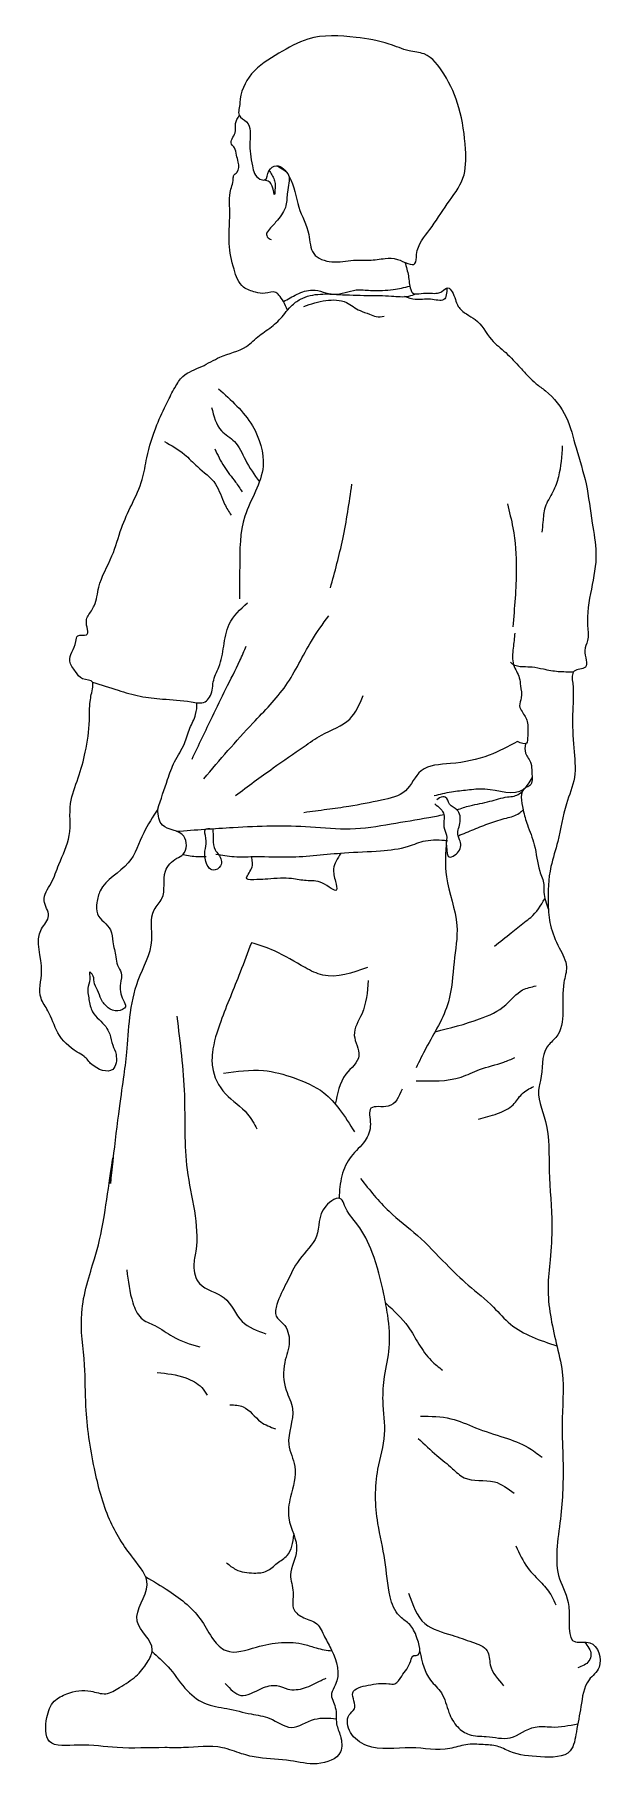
# Model space of a CAD drawing. Header units: millimetres. Extents: x -26 to 28, y 0 to 164.
import ezdxf

# ---------------------------------------------------------------- set-up
doc = ezdxf.new("R2010")
doc.units = ezdxf.units.MM
doc.layers.add('ceco.net 230', color=7, linetype='Continuous')

msp = doc.modelspace()

# ---------------------------------------------------------------- linework, layer by layer
at = {"layer": 'ceco.net 230'}
for points, knots in [([(-6.72, 157.7), (-6.7, 158.69), (-5.77, 160.78), (-3.08, 162.39), (0.11, 164.25), (3.88, 164.03), (7.09, 163.52), (9.12, 162.6), (11.24, 162.45), (12.94, 160.22), (14.25, 157.14), (14.74, 153.74), (14.75, 150.4), (12.86, 148.12), (11.44, 145.68), (9.97, 144.12), (10.04, 141.88), (8.32, 143), (6.97, 142.94), (5.56, 142.7), (3.87, 142.85), (2.12, 142.39), (-0.07, 143.16), (-0.05, 145.59), (-1.41, 147.86), (-1.5, 150.27), (-3.01, 152.02), (-4.15, 151.34), (-4.1, 150.25), (-5.26, 150.53), (-5.65, 152.07), (-5.89, 153.77), (-5.58, 155.81), (-7.13, 156.46), (-6.73, 157.31), (-6.72, 157.7)], [0, 0, 0, 0, 2.964446, 6.221697, 9.283505, 13.85099, 17.061344, 19.052208, 20.503357, 23.173397, 26.694779, 30.676403, 33.43858, 36.298253, 39.243292, 41.917277, 42.796418, 44.4953, 45.678462, 47.182066, 48.677424, 50.729738, 52.631382, 54.500519, 57.261856, 60.395523, 61.906815, 62.757878, 63.708124, 64.186844, 65.630628, 67.923105, 69.836315, 70.78364, 71.965721, 71.965721, 71.965721, 71.965721]), ([(-2.2, 138.02), (-2.32, 138.3), (-2.55, 138.82), (-2.93, 139.36), (-3.46, 139.9), (-4.32, 139.51), (-5.34, 139.73), (-6.71, 140.17), (-7.4, 142.11), (-7.85, 144.23), (-7.68, 146.34), (-7.7, 147.94), (-7.72, 149.29), (-7.34, 150.13), (-7.36, 150.89), (-6.78, 151.18), (-6.81, 152.02), (-7.1, 152.73), (-7.1, 153.4), (-7.83, 153.93), (-7, 154.78), (-7.26, 155.75), (-6.94, 156.25), (-6.79, 156.5)], [0, 0, 0, 0, 0.910629, 1.665773, 2.027378, 3.050558, 3.975027, 5.194748, 7.127132, 9.602963, 11.827302, 13.366945, 14.444316, 15.794694, 16.143455, 16.532976, 17.519627, 18.20006, 18.936546, 19.377664, 20.512152, 21.390367, 22.221051, 22.221051, 22.221051, 22.221051]), ([(-3.94, 151.3), (-3.87, 151.15), (-3.72, 150.85), (-3.44, 150.43), (-3.34, 149.85), (-3.41, 149.45), (-3.44, 148.68), (-3.58, 149.81), (-3.91, 150.24), (-4.25, 150.33), (-4.42, 150.37)], [0, 0, 0, 0, 0.501094, 1.008648, 1.482655, 2.190109, 2.432513, 3.262546, 3.768449, 4.26535, 4.26535, 4.26535, 4.26535]), ([(-3.21, 151.73), (-2.74, 151.48), (-1.74, 150.94), (-2.32, 149.32), (-2.21, 147.83), (-3.06, 146.64), (-3.76, 145.89), (-4.34, 145.25), (-4.03, 144.84), (-3.82, 144.75), (-3.76, 144.72)], [0, 0, 0, 0, 1.398669, 3.019349, 4.305467, 5.897151, 7.053365, 7.64081, 8.102351, 8.317126, 8.317126, 8.317126, 8.317126]), ([(8.93, 142.57), (9.06, 142.14), (9.33, 141.28), (9.34, 140.3), (9.7, 139.47), (10.55, 139.65), (11.28, 139.66), (11.98, 139.58), (12.51, 139.8), (12.99, 140.33), (13.7, 139.46), (13.77, 138.44), (14.74, 137.63), (16.1, 136.97), (16.9, 135.26), (18.59, 133.99), (19.7, 132.75), (20.63, 131.74), (21.41, 130.99), (22.87, 130.01), (24.43, 127.97), (25.18, 124.77), (26.28, 121.48), (26.61, 118.09), (27.29, 114.77), (26.62, 111.5), (26.11, 108.77), (26.44, 106.73), (25.74, 105.59), (26.66, 103.86), (24.67, 103.99), (25.01, 101.8), (24.79, 99.63), (24.91, 96.57), (25.28, 93.67), (24.01, 90.83), (23.65, 87.94), (22.58, 84.86), (22.46, 82.15), (22.67, 79.49), (23.47, 77.59), (24.52, 75.81), (23.51, 72.97), (24.51, 69.81), (21.74, 67.68), (22.09, 65.73), (21.36, 63.43), (22.75, 60.55), (22.49, 56.12), (23.02, 51.74), (22.76, 48.06), (22.32, 44.33), (23.08, 40.76), (24.17, 36.49), (23.75, 32.72), (24.02, 28.06), (23.86, 23.3), (22.88, 18.24), (24.98, 15.07), (24.08, 11.07), (27.08, 11.91), (27.92, 9.17), (25.93, 7.83), (25.7, 5.42), (25.23, 3.3), (24.86, 0.56), (21.64, 0.62), (19.39, 0.83), (17.71, 1.77), (16.26, 1.8), (14.73, 1.93), (12.52, 1.09), (9.35, 1.82), (5.93, 1.06), (3.84, 2.6), (3.43, 3.78), (3.5, 4.68), (4.56, 5.29), (3.41, 7.02), (5.72, 7.53), (6.89, 7.69), (8.16, 7.48), (8.75, 8.63), (9.42, 9.25), (9.63, 10.33), (10.65, 10.14), (10.07, 12.24), (9.43, 13.3), (8.07, 14.14), (7.29, 16.34), (7.15, 19.35), (6.13, 23.31), (6.03, 27.42), (7.28, 31.18), (6.76, 34.16), (6.96, 36.92), (7.62, 39.59), (7.4, 42.24), (6.81, 45.26), (6.1, 48.21), (4.69, 51.09), (3.34, 52.41), (2.86, 54.09), (0.51, 52.59), (1.08, 49.99), (-1.24, 48.01), (-2.24, 45.69), (-3.15, 44.05), (-3.5, 42.45), (-2.3, 41.67), (-1.81, 39.97), (-2.7, 37.94), (-2.57, 35.67), (-1.25, 33.25), (-2.61, 30.67), (-1.1, 28.01), (-1.92, 25.64), (-2.36, 22.94), (-0.74, 20.52), (-2.26, 18.16), (-1.47, 16.33), (-1.94, 14.64), (-0.63, 13.75), (0.74, 13.46), (1.28, 12), (2.34, 10.31), (2.93, 8.17), (1.71, 6.53), (2.56, 5.3), (2.29, 3.87), (2.92, 2.59), (3.1, 0.63), (0.47, -0.29), (-2.05, 0.44), (-4.52, 0.42), (-6.66, 0.93), (-8.92, 1.87), (-11.45, 1.47), (-14.76, 1.57), (-18.2, 1.35), (-21.52, 1.97), (-25.27, 1.41), (-25.2, 4.29), (-24.56, 5.97), (-22.89, 6.85), (-21.16, 7.1), (-19.43, 6.41), (-18, 7.35), (-16.57, 8.19), (-15.58, 9.45), (-14.51, 11.41), (-17.72, 13.58), (-14.62, 16.85), (-17.3, 19.95), (-19.4, 23.26), (-20.69, 28.34), (-21.44, 33.24), (-21.36, 38.22), (-22.19, 42.86), (-20.48, 47.93), (-19.6, 51.39), (-18.5, 59.87), (-19.32, 52.38), (-18.12, 63.12), (-17.34, 67.36), (-17.16, 73.69), (-14.64, 77.68), (-15.44, 80.74), (-13.61, 82.42), (-14.27, 84.55), (-13.03, 85.89), (-11.73, 86.41), (-11.7, 88.72), (-14.33, 88.61), (-14.47, 90.04), (-14.53, 90.63)], [0, 0, 0, 0, 1.338307, 2.663692, 2.999791, 3.819093, 4.734374, 5.387732, 5.812355, 6.484881, 7.016453, 8.53298, 9.593142, 10.568198, 13.029091, 14.857339, 16.867031, 18.000152, 18.987291, 20.093156, 23.280777, 26.3455, 29.898732, 33.660114, 36.524955, 39.977216, 43.511855, 44.885971, 45.873367, 47.459767, 48.58057, 49.729011, 52.691762, 55.88466, 58.697643, 61.298468, 64.959328, 67.426177, 71.006087, 73.019225, 75.329507, 77.267068, 78.756531, 84.041789, 85.264649, 88.503197, 89.072965, 92.469548, 97.211938, 102.385943, 105.631203, 108.246456, 113.606211, 116.421251, 121.428986, 124.786322, 130.385438, 136.059888, 138.839953, 142.25679, 143.618926, 146.097834, 147.633482, 150.284183, 152.711217, 154.610694, 157.493967, 160.434905, 161.766241, 163.077896, 164.743665, 166.307025, 170.001401, 174.207644, 176.163741, 177.079091, 177.888101, 178.657587, 180.183995, 181.803165, 183.763983, 184.34338, 185.31726, 187.005338, 187.588841, 187.806115, 189.687424, 191.053029, 192.183913, 194.190811, 197.700803, 201.269378, 206.414433, 209.77374, 212.936851, 215.292844, 218.047226, 221.136938, 223.154721, 227.273217, 230.26496, 232.487122, 233.144477, 234.757281, 237.755874, 240.490413, 243.088917, 245.260363, 246.365031, 247.354027, 249.143587, 251.176063, 253.82547, 255.684584, 259.083897, 261.240169, 264.176516, 266.17666, 269.339308, 271.736432, 273.416067, 275.079164, 276.260191, 277.63597, 279.089122, 280.501277, 283.858122, 284.720807, 286.094643, 287.665591, 288.866021, 290.372092, 292.837099, 295.409161, 298.452178, 300.105612, 301.991937, 305.690438, 307.476916, 312.002656, 315.702372, 318.464796, 320.738095, 322.44203, 323.830605, 326.105956, 327.554816, 328.99366, 330.87621, 332.567983, 333.849694, 336.937137, 340.516933, 343.338304, 347.665742, 352.718826, 358.691036, 362.593428, 367.576656, 372.828726, 377.102922, 382.409663, 384.374091, 390.717004, 396.628996, 403.554775, 407.585832, 410.463574, 411.759002, 414.368611, 416.004477, 416.73841, 418.426947, 420.718459, 422.287153, 422.287153, 422.287153, 422.287153]), ([(-2.59, 138.84), (-2.17, 139.07), (-1.31, 139.56), (0.34, 140.2), (2.23, 139.17), (4.04, 140.08), (5.6, 139.87), (6.77, 139.89), (8.03, 139.96), (8.88, 140.17), (9.4, 140.3)], [0, 0, 0, 0, 1.46152, 2.978672, 5.059807, 7.212157, 8.560627, 9.721364, 10.735093, 12.332102, 12.332102, 12.332102, 12.332102]), ([(12.94, 140.13), (12.91, 139.66), (12.84, 138.68), (11.23, 139.22), (10.06, 138.89), (9.27, 139.18), (8.94, 139.31)], [0, 0, 0, 0, 1.142387, 2.407336, 3.852897, 4.874703, 4.874703, 4.874703, 4.874703]), ([(-14.53, 90.63), (-15, 89.9), (-16.06, 88.28), (-17.01, 85.11), (-19.87, 83.79), (-20.32, 81.81), (-20.41, 80.32), (-18.87, 79.52), (-18.84, 77.91), (-18.47, 76.84), (-18.44, 75.79), (-17.81, 75.07), (-18.21, 73.87), (-18.04, 72.85), (-17.37, 71.78), (-18.42, 71.35), (-19.3, 71.73), (-19.93, 72.53), (-20.19, 73.43), (-20.67, 74.2), (-20.53, 74.83), (-21.08, 75.29), (-20.86, 74.43), (-21.27, 73.79), (-21.05, 72.56), (-20.86, 71.43), (-20.11, 70.66), (-19.45, 70.05), (-19.01, 69.2), (-18.86, 68.25), (-18.33, 67.26), (-18.59, 65.3), (-20.73, 66.08), (-21.38, 67.16), (-22.73, 67.84), (-24.16, 69.22), (-24.69, 71.26), (-26.02, 72.98), (-25.09, 75.74), (-26.46, 78.55), (-24.5, 80.5), (-25.72, 82.06), (-24.5, 83.65), (-23.87, 85.69), (-22.58, 88.12), (-23.09, 91.06), (-22.02, 93.6), (-21.31, 96.21), (-20.97, 98.64), (-21.02, 100.77), (-20.75, 101.86), (-20.6, 102.94), (-21.79, 102.86), (-22.34, 103.74), (-23.26, 104.94), (-22.27, 105.98), (-22.25, 107.35), (-20.78, 106.87), (-21.48, 108.31), (-21.05, 109.18), (-20.33, 110.11), (-20.2, 112.24), (-18.77, 114.49), (-18.09, 117.24), (-16.98, 119.6), (-15.93, 121.75), (-15.56, 124.4), (-14.77, 126.86), (-13.75, 129.05), (-12.96, 130.59), (-12.08, 132.04), (-10.32, 132.59), (-8.46, 133.78), (-6.3, 134.2), (-4.93, 135.67), (-3.53, 136.49), (-2.6, 137.52), (-1.85, 138.47), (-0.77, 139.29), (0.86, 139.62), (2.98, 139.48), (5.24, 139.4), (7.44, 139.42), (9.02, 139.22), (9.76, 139.48), (9.98, 139.56)], [0, 0, 0, 0, 2.60377, 5.816505, 9.563915, 10.725476, 11.796316, 13.753861, 14.914894, 16.36618, 17.178952, 17.973308, 18.983574, 20.574791, 21.258183, 22.06664, 23.031556, 24.062795, 24.991861, 25.85491, 26.615923, 26.912083, 27.283467, 28.299514, 29.513382, 30.729484, 31.708281, 32.624505, 33.427902, 34.51208, 35.448005, 36.900918, 38.951312, 39.986861, 40.772881, 43.368097, 45.653198, 47.008608, 49.562161, 53.599243, 55.006953, 56.491282, 58.277508, 60.224853, 63.131396, 66.185801, 68.707307, 71.261878, 74.301592, 76.096957, 77.481649, 77.91057, 78.92855, 79.885001, 81.01539, 82.95125, 83.547711, 84.369869, 85.686291, 86.215265, 87.332169, 89.12715, 92.352489, 95.153272, 97.578218, 100.182131, 102.270689, 105.535264, 107.889223, 109.501341, 110.78109, 112.798354, 114.745381, 117.449575, 119.057502, 120.657706, 122.259013, 123.196794, 124.287206, 126.244201, 127.9908, 130.702142, 132.991241, 134.647253, 135.341701, 135.341701, 135.341701, 135.341701]), ([(-0.66, 138.38), (0.03, 138.61), (1.32, 139.05), (3.33, 138.99), (4.47, 137.96), (5.49, 137.72), (6.22, 137.32), (6.72, 137.4), (6.98, 137.45)], [0, 0, 0, 0, 2.175935, 4.126024, 5.629494, 6.575333, 7.265756, 8.034581, 8.034581, 8.034581, 8.034581]), ([(-8.76, 130.56), (-7.57, 129.49), (-5.38, 127.55), (-3.85, 122.73), (-6.74, 118.63), (-6.75, 114.23), (-6.75, 111.61), (-6.75, 110.61)], [0, 0, 0, 0, 4.780514, 8.740075, 13.776704, 18.639505, 21.66237, 21.66237, 21.66237, 21.66237]), ([(-9.41, 128.79), (-9.21, 127.97), (-8.87, 126.59), (-6.98, 125.58), (-6.2, 123.62), (-5.35, 122.39), (-4.88, 121.72)], [0, 0, 0, 0, 2.405691, 4.014326, 6.024749, 8.50531, 8.50531, 8.50531, 8.50531]), ([(-13.9, 125.56), (-13.23, 125.19), (-12.07, 124.53), (-10.66, 122.95), (-8.87, 121.74), (-8.38, 119.82), (-7.78, 118.89), (-7.56, 118.55)], [0, 0, 0, 0, 2.269133, 3.965621, 6.357697, 8.448833, 9.661456, 9.661456, 9.661456, 9.661456]), ([(-9.12, 124.85), (-8.84, 124.28), (-8.31, 123.15), (-7.26, 121.9), (-6.71, 121.08), (-6.5, 120.76)], [0, 0, 0, 0, 1.894797, 3.727332, 4.861323, 4.861323, 4.861323, 4.861323]), ([(23.88, 125.15), (23.82, 124.16), (23.72, 122.65), (23.03, 120.71), (22.13, 119.42), (22.06, 118.04), (21.97, 117.25), (21.93, 116.94)], [0, 0, 0, 0, 2.971516, 4.487668, 6.136249, 7.573405, 8.526989, 8.526989, 8.526989, 8.526989]), ([(1.87, 111.64), (2.29, 113.18), (3.17, 116.42), (3.65, 119.74), (3.9, 121.49)], [0, 0, 0, 0, 4.775615, 10.059511, 10.059511, 10.059511, 10.059511]), ([(18.66, 119.62), (18.85, 118.87), (19.38, 116.84), (19.62, 112.9), (19.34, 109.76), (19.17, 107.94)], [0, 0, 0, 0, 2.324575, 6.286135, 11.762627, 11.762627, 11.762627, 11.762627]), ([(-20.72, 102.69), (-19.91, 102.44), (-18.41, 101.97), (-16.23, 101.29), (-13.85, 101.06), (-11.9, 100.98), (-9.92, 100.54), (-9.31, 101.78), (-9.3, 102.96), (-8.57, 104.28), (-8.25, 106.13), (-7.91, 108.48), (-6.69, 109.61), (-6.01, 110.23)], [0, 0, 0, 0, 2.53824, 4.705909, 6.864221, 9.594009, 10.900392, 12.190144, 12.980195, 14.48353, 16.522386, 18.67506, 21.343256, 21.343256, 21.343256, 21.343256]), ([(-10.15, 93.53), (-8.63, 95.31), (-6.09, 98.3), (-2.1, 102.24), (-0.38, 106.11), (1.14, 108.22), (1.72, 109.01)], [0, 0, 0, 0, 7.047223, 11.791328, 16.645967, 19.581176, 19.581176, 19.581176, 19.581176]), ([(19.37, 107.35), (19.32, 106.89), (19.21, 105.89), (19.04, 104.38), (19.84, 103.32), (19.89, 102.22), (20.12, 101.33), (19.71, 100.49), (20.14, 99.75), (20.72, 98.89), (20.56, 97.91), (20.62, 96.63), (19.97, 96.9), (19.62, 97.05)], [0, 0, 0, 0, 1.42137, 3.026691, 4.360868, 5.133278, 6.281601, 7.060606, 7.64242, 8.718819, 10.056103, 10.790767, 11.659394, 11.659394, 11.659394, 11.659394]), ([(-11.27, 95.38), (-10.63, 96.74), (-9.57, 98.97), (-8.07, 102.1), (-6.9, 104.28), (-6.32, 105.67), (-6.12, 106.13)], [0, 0, 0, 0, 4.508432, 7.413218, 10.417995, 11.922641, 11.922641, 11.922641, 11.922641]), ([(24.93, 103.66), (24.45, 103.66), (23.49, 103.64), (22.2, 103.89), (21.09, 104.14), (20.11, 104.13), (19.31, 104.2), (19.01, 104.54), (18.95, 104.61)], [0, 0, 0, 0, 1.437493, 2.87036, 3.957638, 4.799515, 5.865725, 6.135912, 6.135912, 6.135912, 6.135912]), ([(-14.53, 90.63), (-14.22, 91.58), (-13.73, 93.09), (-12.97, 95.22), (-11.95, 96.7), (-11.57, 98.31), (-10.85, 99.51), (-10.81, 100.37), (-10.8, 100.75)], [0, 0, 0, 0, 2.989865, 4.787221, 6.75457, 8.301345, 9.704644, 10.845043, 10.845043, 10.845043, 10.845043]), ([(-7.15, 91.93), (-5.96, 92.81), (-3.83, 94.41), (-1.06, 96.27), (1.26, 97.95), (3.87, 98.78), (4.63, 100.6), (4.97, 101.43)], [0, 0, 0, 0, 4.425806, 7.999176, 9.980189, 13.065176, 15.634794, 15.634794, 15.634794, 15.634794]), ([(19.62, 97.05), (18.74, 96.58), (16.74, 95.51), (13.67, 94.91), (10.28, 94.83), (9.24, 92.02), (6.43, 91.43), (3.98, 90.92), (1.5, 90.6), (0.08, 90.4), (-0.65, 90.3)], [0, 0, 0, 0, 2.977928, 6.740256, 9.608726, 12.013385, 14.467886, 17.606114, 19.714499, 21.921322, 21.921322, 21.921322, 21.921322]), ([(20.38, 96.84), (20.34, 96.54), (20.25, 95.86), (21.03, 95.09), (20.92, 94.04), (21.15, 92.92), (19.75, 92.53), (20.1, 90.66), (20.57, 89.01), (21.4, 87.1), (21.49, 85.12), (22.19, 83.69), (22.06, 82.44), (22.35, 81.69), (22.55, 81.18)], [0, 0, 0, 0, 0.880645, 1.979341, 2.846643, 4.103546, 4.576979, 6.677195, 8.164005, 10.176472, 12.719891, 14.054851, 14.789612, 16.413049, 16.413049, 16.413049, 16.413049]), ([(11.72, 91.92), (12.26, 92.06), (13.29, 92.31), (14.92, 92.47), (17.13, 92.77), (19.88, 91.63), (20.77, 93.19), (21.01, 93.6)], [0, 0, 0, 0, 1.671972, 3.196832, 4.856411, 8.557071, 9.884794, 9.884794, 9.884794, 9.884794]), ([(13.88, 90.57), (14.28, 90.72), (15.3, 91.07), (16.95, 91.3), (18.31, 91.81), (19.46, 91.84), (20.04, 92.25), (20.32, 92.59), (20.38, 92.67)], [0, 0, 0, 0, 1.289132, 3.233369, 4.960134, 5.607762, 6.637562, 6.934218, 6.934218, 6.934218, 6.934218]), ([(11.77, 91.14), (12.16, 90.83), (12.89, 90.26), (12.46, 89.03), (13.01, 88.17), (12.81, 87.44), (12.92, 86.89), (12.93, 86.53), (13.05, 85.83), (14.33, 86.59), (14.27, 87.52), (13.81, 88.34), (14.3, 89.28), (14.15, 90.64), (13.06, 90.94), (12.98, 91.78), (12.38, 91.83), (12.14, 91.65), (11.97, 91.52)], [0, 0, 0, 0, 1.338752, 2.510294, 3.338296, 4.204095, 4.639796, 4.971674, 5.34231, 6.426052, 7.55064, 7.952094, 9.147617, 10.471819, 11.362335, 12.139598, 12.370301, 12.996839, 12.996839, 12.996839, 12.996839]), ([(14.01, 88.11), (14.5, 88.31), (15.49, 88.73), (17, 89.33), (18.43, 89.78), (19.61, 90.03), (20.03, 90.46), (20.15, 90.58)], [0, 0, 0, 0, 1.598968, 3.212099, 4.864058, 6.169969, 6.6565, 6.6565, 6.6565, 6.6565]), ([(-12.75, 88.54), (-10.96, 88.67), (-6.73, 88.98), (-1.21, 89.18), (3.79, 88.58), (7.54, 89.24), (10.5, 89.71), (12.16, 90.03), (12.64, 90.12)], [0, 0, 0, 0, 5.403341, 12.724823, 16.526419, 20.419345, 24.06348, 25.512588, 25.512588, 25.512588, 25.512588]), ([(-9.29, 88.78), (-9.28, 88.45), (-9.26, 87.78), (-9.24, 86.85), (-8.6, 86.24), (-8.28, 85.26), (-9.48, 84.55), (-10.13, 85.81), (-10.03, 86.88), (-9.83, 87.76), (-10.26, 88.87), (-9.65, 88.8), (-9.4, 88.78)], [0, 0, 0, 0, 1.029179, 2.022452, 2.58449, 3.675416, 4.475299, 5.707068, 6.771506, 7.751332, 8.618482, 9.232852, 9.232852, 9.232852, 9.232852]), ([(-9.01, 86.37), (-8.43, 86.27), (-7.16, 86.06), (-4.83, 86.19), (-1.34, 85.98), (2.58, 86.53), (6.37, 86.62), (8.98, 86.92), (10.98, 87.81), (12.26, 87.72), (12.97, 87.67)], [0, 0, 0, 0, 1.749281, 3.876476, 6.949346, 12.242594, 15.675387, 18.349955, 20.044148, 22.132322, 22.132322, 22.132322, 22.132322]), ([(12.88, 87.68), (12.8, 86.52), (12.62, 83.77), (14.24, 80.03), (13.5, 76.02), (13.35, 71.9), (11.31, 68.79), (10.3, 66.7), (9.99, 66.07)], [0, 0, 0, 0, 3.456209, 8.181512, 11.664102, 15.485624, 20.363563, 22.470508, 22.470508, 22.470508, 22.470508]), ([(-12.14, 86.33), (-11.68, 86.25), (-10.94, 86.11), (-10.19, 86.13), (-9.92, 86.14)], [0, 0, 0, 0, 1.413155, 2.240398, 2.240398, 2.240398, 2.240398]), ([(2.86, 86.46), (2.54, 85.96), (1.99, 85.09), (2.3, 84), (2.67, 82.42), (0.97, 83.98), (-0.35, 83.76), (-1.71, 84.06), (-2.92, 84.12), (-4.06, 83.97), (-4.98, 83.97), (-6.54, 83.83), (-5.36, 85.06), (-5.55, 85.77), (-5.64, 86.13)], [0, 0, 0, 0, 1.650871, 2.868881, 3.661433, 5.153548, 6.700308, 8.102896, 9.169801, 10.378285, 11.398895, 12.376504, 13.453618, 14.570379, 14.570379, 14.570379, 14.570379]), ([(17.43, 77.62), (17.97, 78.04), (18.93, 78.8), (20.05, 79.74), (21.31, 80.63), (21.83, 81.49), (22.22, 82.13)], [0, 0, 0, 0, 2.04472, 3.680497, 4.408694, 6.630145, 6.630145, 6.630145, 6.630145]), ([(-5.64, 77.96), (-5.99, 77.02), (-6.91, 74.51), (-8.38, 71.12), (-9.36, 68.1), (-9.42, 65.66), (-8.29, 63.4), (-6.1, 62.12), (-5.38, 60.77), (-5.11, 60.28)], [0, 0, 0, 0, 3.007722, 8.024941, 11.120065, 12.440017, 15.274226, 18.140633, 19.801383, 19.801383, 19.801383, 19.801383]), ([(5.37, 75.59), (3.93, 75.08), (1.89, 74.36), (-1.01, 75.8), (-3.09, 77.15), (-4.89, 77.73), (-5.64, 77.96)], [0, 0, 0, 0, 4.285953, 6.101475, 9.411618, 11.751661, 11.751661, 11.751661, 11.751661]), ([(5.46, 74.36), (5.37, 73.28), (5.23, 71.49), (3.67, 69.26), (5.15, 67.07), (2.82, 65.34), (2.51, 63.62), (2.33, 62.62)], [0, 0, 0, 0, 3.227325, 5.370401, 7.355789, 9.504717, 12.52408, 12.52408, 12.52408, 12.52408]), ([(11.8, 69.51), (13.22, 69.86), (15.55, 70.44), (18.46, 71.72), (19.78, 73.53), (20.94, 73.76), (21.39, 73.85)], [0, 0, 0, 0, 4.397739, 7.227095, 9.353858, 10.687805, 10.687805, 10.687805, 10.687805]), ([(-12.72, 70.97), (-12.4, 68.48), (-11.79, 63.64), (-12.18, 56.18), (-10.38, 50.73), (-11.23, 47.19), (-10.69, 45.04), (-7.8, 44.65), (-6.86, 41.73), (-5.09, 41.12), (-4.26, 40.83)], [0, 0, 0, 0, 7.503222, 14.616972, 22.397803, 23.759508, 25.552546, 28.25539, 31.081852, 33.619221, 33.619221, 33.619221, 33.619221]), ([(-8.28, 65.56), (-7.01, 65.75), (-4.74, 66.08), (-1.52, 65.16), (1.09, 64.07), (2.86, 62.06), (3.69, 60.73), (4.14, 60.01)], [0, 0, 0, 0, 3.796543, 6.787154, 9.937747, 12.117393, 14.65633, 14.65633, 14.65633, 14.65633]), ([(9.99, 64.85), (11.46, 64.81), (13.57, 64.74), (16.15, 66.06), (17.94, 66.42), (19.03, 66.9), (19.37, 67.05)], [0, 0, 0, 0, 4.289385, 6.186402, 8.582191, 9.727048, 9.727048, 9.727048, 9.727048]), ([(8.67, 64.06), (8.36, 63.33), (7.82, 62.02), (5.26, 62.72), (5.85, 60.57), (5.21, 58.99), (3.71, 57.74), (2.81, 55.82), (2.73, 54.42), (2.69, 53.7)], [0, 0, 0, 0, 2.099817, 3.745087, 5.253727, 6.902434, 8.906124, 10.928966, 13.083832, 13.083832, 13.083832, 13.083832]), ([(15.91, 61.19), (16.51, 61.36), (17.66, 61.67), (19.23, 62.35), (19.96, 63.69), (20.76, 64.1), (21.17, 64.31)], [0, 0, 0, 0, 1.893659, 3.598769, 4.912617, 6.250639, 6.250639, 6.250639, 6.250639]), ([(4.72, 55.57), (5.58, 54.48), (7.17, 52.47), (10.28, 50.19), (12.6, 47.65), (14.98, 45.34), (17.19, 43.64), (19.44, 40.96), (21.77, 40.2), (23.36, 39.68)], [0, 0, 0, 0, 4.118642, 7.672581, 11.498334, 14.404, 17.5994, 19.866513, 24.732886, 24.732886, 24.732886, 24.732886]), ([(-17.47, 46.88), (-17.34, 45.84), (-17.15, 44.27), (-16.29, 42.17), (-14.58, 41.6), (-12.95, 40.31), (-11.43, 39.84), (-10.54, 39.57)], [0, 0, 0, 0, 3.187695, 4.823721, 6.314611, 8.308575, 11.038116, 11.038116, 11.038116, 11.038116]), ([(7.1, 43.75), (7.88, 43.04), (9.12, 41.88), (10.24, 39.82), (11.25, 38.35), (12.15, 37.65), (12.52, 37.36)], [0, 0, 0, 0, 3.123743, 5.047164, 6.994238, 8.430616, 8.430616, 8.430616, 8.430616]), ([(-14.59, 37.16), (-13.67, 37.06), (-12.16, 36.89), (-10.47, 36), (-9.99, 35.26), (-9.83, 35)], [0, 0, 0, 0, 2.793145, 4.551797, 5.43986, 5.43986, 5.43986, 5.43986]), ([(-7.67, 34.09), (-7.23, 34.07), (-6.03, 34.02), (-5.02, 32.41), (-3.84, 31.98), (-3.36, 31.81)], [0, 0, 0, 0, 1.256638, 3.480876, 5.000178, 5.000178, 5.000178, 5.000178]), ([(10.42, 33), (11.4, 32.99), (13.21, 32.98), (15.75, 31.8), (18.23, 31.03), (20.44, 30.27), (21.52, 29.43), (21.95, 29.1)], [0, 0, 0, 0, 2.892815, 5.382614, 8.265706, 10.711154, 12.332253, 12.332253, 12.332253, 12.332253]), ([(10.19, 30.89), (10.77, 30.34), (11.83, 29.33), (13.33, 28.18), (14.86, 26.63), (17.33, 27.2), (18.71, 26.13), (19.3, 25.68)], [0, 0, 0, 0, 2.426066, 4.361042, 5.748039, 8.657571, 10.82231, 10.82231, 10.82231, 10.82231]), ([(-8, 19.09), (-7.72, 18.85), (-6.98, 18.23), (-5.57, 18.06), (-4.1, 18.16), (-3.23, 19.08), (-1.87, 19.84), (-1.7, 21), (-1.6, 21.73)], [0, 0, 0, 0, 1.093172, 2.850981, 4.097852, 5.328682, 6.520466, 8.575502, 8.575502, 8.575502, 8.575502]), ([(19.48, 20.68), (19.8, 19.96), (20.4, 18.63), (21.85, 17.27), (22.82, 16.12), (23.13, 15.35), (23.25, 15.08)], [0, 0, 0, 0, 2.34381, 4.329612, 5.908924, 6.800447, 6.800447, 6.800447, 6.800447]), ([(-15.67, 17.74), (-14.93, 17.31), (-12.97, 16.18), (-10.54, 14.24), (-9.45, 11.86), (-7.75, 10.18), (-5.27, 11.13), (-2.89, 11.58), (-0.9, 11.5), (0.63, 10.91), (1.52, 10.78), (2.03, 10.71)], [0, 0, 0, 0, 2.574611, 6.831504, 8.923308, 10.48543, 13.386803, 15.797304, 18.007329, 19.159978, 20.694301, 20.694301, 20.694301, 20.694301]), ([(9.29, 16.18), (9.67, 15.08), (10.36, 13.02), (13.25, 12.3), (15.14, 11.6), (16.99, 10.98), (16.9, 8.96), (17.76, 8.01), (18.3, 7.41)], [0, 0, 0, 0, 3.268337, 6.079655, 8.111042, 9.731773, 11.092107, 13.446479, 13.446479, 13.446479, 13.446479]), ([(25.99, 11.54), (26.29, 11.17), (26.74, 10.62), (26.38, 9.49), (25.76, 9.26), (25.34, 9.11)], [0, 0, 0, 0, 1.328517, 1.964381, 3.207659, 3.207659, 3.207659, 3.207659]), ([(-15.07, 10.64), (-14.54, 10.18), (-13.35, 9.16), (-12.1, 7.17), (-10.21, 5.55), (-7.88, 5.28), (-5.85, 4.7), (-3.74, 4.46), (-1.83, 2.9), (0.23, 4.5), (1.72, 4.33), (2.41, 4.26)], [0, 0, 0, 0, 2.079768, 4.672568, 7.028081, 9.206916, 11.550914, 13.380347, 15.583575, 17.915156, 19.982249, 19.982249, 19.982249, 19.982249]), ([(10.35, 10.65), (10.57, 9.67), (10.91, 8.16), (12.65, 6.71), (12.98, 4.94), (13.79, 3.5), (15.1, 2.57), (16.88, 2.68), (19.1, 2.05), (20.91, 3.73), (23.19, 3.36), (24.52, 3.63), (25.35, 3.8)], [0, 0, 0, 0, 2.90945, 4.485429, 6.480717, 8.09712, 9.396309, 11.028221, 13.314113, 15.86945, 17.431325, 19.957366, 19.957366, 19.957366, 19.957366]), ([(-8.11, 7.63), (-7.64, 7.1), (-6.66, 5.99), (-4.87, 7.17), (-3.33, 7.6), (-2.04, 6.91), (-0.5, 7.11), (0.61, 7.75), (1.3, 8.05), (1.47, 8.12)], [0, 0, 0, 0, 1.859857, 3.923709, 5.417226, 6.500895, 8.082011, 9.81036, 10.34598, 10.34598, 10.34598, 10.34598])]:
    msp.add_open_spline(points, degree=3, knots=knots, dxfattribs=at)

doc.saveas('drawing.dxf')
